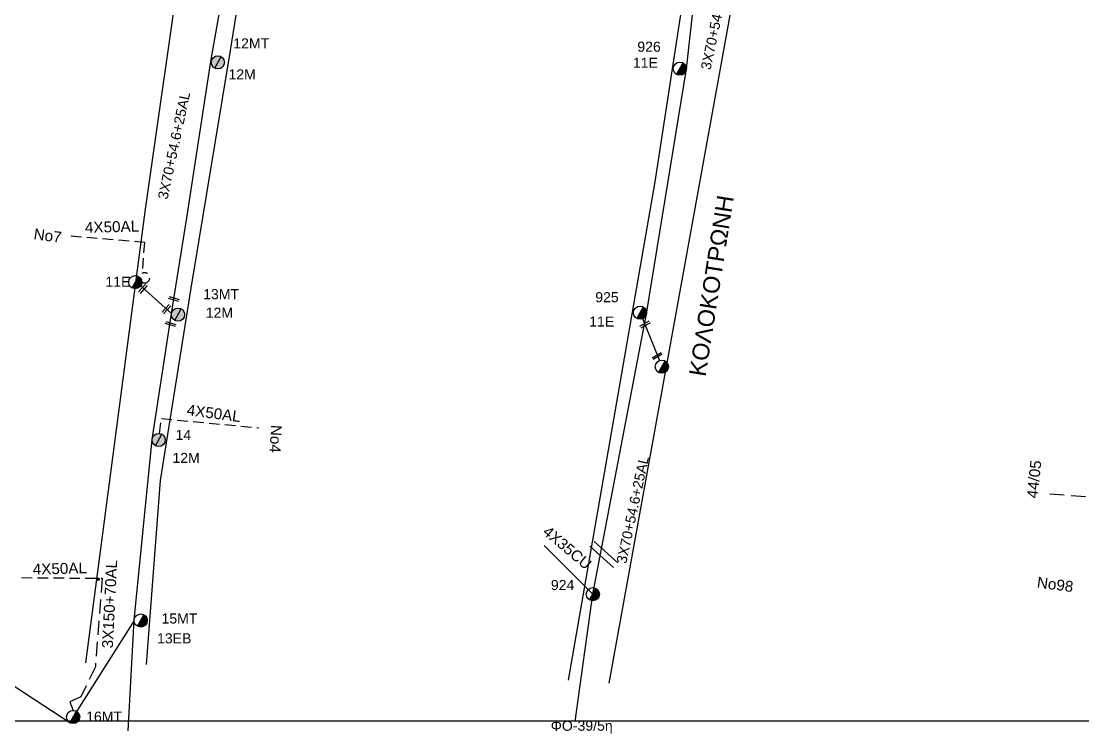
# Model space of a CAD drawing. Header units: millimetres. Extents: x 7453 to 9570, y 777 to 1872.
# Drawn here: x 8686.4 to 8876.3, y 776.9 to 904.5 of the extents above; entities that cross this region are included whole.
import ezdxf

# ---------------------------------------------------------------- set-up
doc = ezdxf.new("R2010")
doc.units = ezdxf.units.MM
doc.linetypes.add('DASHED', pattern=[19.05, 12.7, -6.35])
for name, color, linetype in [('Άγνωστα', 7, 'Continuous'), ('Γυμνά εναέρια ΧΤ (3Φ)   4x35CU', 7, 'Continuous'), ('Γυμνά εναέρια ΧΤ και ΦΟΠ (3Φ)   4x50+16AL', 7, 'Continuous'), ('Επιγραφές - Σχήματα', 7, 'Continuous'), ('Καλώδια ΧΤ   3x150+50AL', 7, 'DASHED'), ('Καλώδια ΧΤ   3x150+70AL', 7, 'DASHED'), ('Μηχανική τομή', 7, 'Continuous'), ('Στύλος Ξύλινος', 7, 'Continuous'), ('Στύλος Ξύλινος @ 1', 7, 'Continuous'), ('Στύλος ΦΜ', 7, 'Continuous'), ('Στύλος ΦΜ @ 1', 7, 'Continuous'), ('Συνδέσεις', 7, 'Continuous'), ('Συνεστραμμένα ΧΤ   3x70+54.6+25 AL', 7, 'SYN_LINE'), ('Τομή', 7, 'Continuous'), ('Υπόβαθρο ΔΕΗ', 7, 'Continuous'), ('Υπόγεια καλώδια Παροχών ΧΤ   4x50AL', 7, 'DASHED')]:
    doc.layers.add(name, color=color, linetype=linetype)
doc.styles.get("Standard").update_dxf_attribs({"font": 'ARIAL.TTF'})
doc.linetypes.add('SYN_LINE', pattern='A,0.5,-0.0001,["/\\/\\/\\/",Standard,S=0.1,R=0,X=0,Y=-0.05],-0.25', length=0.7501)

# ---------------------------------------------------------------- blocks, each defined once
blk = doc.blocks.new('ΥΠΑΡΧΩΝ ΤΣΙΜΕΝΤΕΝΙΟΣ ΣΤΥΛΟΣ')
at = {"layer": 'Στύλος ΦΜ'}
blk.add_hatch(color=7, dxfattribs=at).paths.add_polyline_path([(-1.29, -2.28, 0.574793), (2.62, 0, 0.268822), (1.3, 2.27)])
at = {"layer": 'Στύλος ΦΜ', "color": 7}
blk.add_line((-1.29, -2.28), (1.3, 2.27), dxfattribs=at)
blk.add_circle((0, 0), 2.62, dxfattribs=at)
at = {"layer": 'Στύλος ΦΜ', "flags": 4}
for tag, p in [('ΑΡΙΘΜΟΣ', (-4.68, 8.05)), ('ΤΥΠΟΣ', (-4.91, 3.03))]:
    blk.add_attdef(tag, p, '', height=4, dxfattribs=at)
blk = doc.blocks.new('ΥΠΑΡΧΩΝ ΞΥΛΙΝΟΣ ΣΤΥΛΟΣ')
at = {"layer": 'Στύλος Ξύλινος'}
h = blk.add_hatch(color=7, dxfattribs=at)
h.paths.add_polyline_path([(-2.62, 0, 0.270008), (-1.29, -2.28), (1.3, 2.27, 0.576266)])
h.paths.add_polyline_path([(-1.29, -2.28, 0.574793), (2.62, 0, 0.268822), (1.3, 2.27)])
at = {"layer": 'Στύλος Ξύλινος', "color": 7}
blk.add_line((-1.29, -2.28), (1.3, 2.27), dxfattribs=at)
blk.add_circle((0, 0), 2.62, dxfattribs=at)
at = {"layer": 'Στύλος Ξύλινος', "flags": 4}
for tag, p in [('ΑΡΙΘΜΟΣ', (-4.91, 8.6)), ('ΤΥΠΟΣ', (-4.85, 3.39))]:
    blk.add_attdef(tag, p, '', height=4, dxfattribs=at)
blk = doc.blocks.new('_ΣΥΝΔΕΣΗ')
at = {"layer": 'Συνδέσεις', "linetype": 'SYN_LINE', "ltscale": 40}
blk.add_hatch(color=256, dxfattribs=at).paths.add_polyline_path([(0.5, -0.01, 1), (-0.5, -0.01, 1)])
at = {"layer": 'Συνδέσεις'}
blk.add_circle((0, -0.01), 0.5, dxfattribs=at)
blk = doc.blocks.new('ΜΗΧΑΝΙΚΗ ΤΟΜΗ')
at = {"layer": 'Μηχανική τομή', "ltscale": 40}
for p, q in [((-1.89, 0.78), (1.89, 0.78)), ((1.89, 0), (-1.89, 0))]:
    blk.add_line(p, q, dxfattribs=at)
blk = doc.blocks.new('ΤΟΜΗ')
at = {"layer": 'Τομή', "ltscale": 40}
for p, q in [((-5.68, 0), (5.68, 0)), ((5.68, -2.33), (-5.68, -2.33))]:
    blk.add_line(p, q, dxfattribs=at)

msp = doc.modelspace()

# ---------------------------------------------------------------- linework, layer by layer
at = {"layer": 'Άγνωστα', "linetype": 'SYN_LINE', "ltscale": 10}
msp.add_lwpolyline([(8797.08, 852.32), (8800.55, 843.75)], dxfattribs=at)
at = {"layer": 'Άγνωστα', "color": 85}
msp.add_lwpolyline([(8706.58, 797.23), (8695.67, 779.95)], dxfattribs=at)
at = {"layer": 'Γυμνά εναέρια ΧΤ (3Φ)   4x35CU', "color": 62, "linetype": 'SYN_LINE', "ltscale": 15}
msp.add_lwpolyline([(8788.63, 801.92), (8779.96, 810.66)], dxfattribs=at)
at = {"layer": 'Γυμνά εναέρια ΧΤ (3Φ)   4x35CU', "color": 62, "linetype": 'SYN_LINE', "ltscale": 20}
msp.add_lwpolyline([(8785.46, 779.13), (8788.63, 801.92)], dxfattribs=at)
at = {"layer": 'Γυμνά εναέρια ΧΤ και ΦΟΠ (3Φ)   4x50+16AL', "color": 30}
msp.add_lwpolyline([(8695.09, 778.93), (8674.48, 792.31), (8647.13, 813.88), (8644.75, 815.42), (8644.72, 816.64), (8623.33, 833.32), (8588.24, 866.34)], dxfattribs=at)
at = {"layer": 'Επιγραφές - Σχήματα'}
msp.add_lwpolyline([(7491.72, 779.23), (9463.63, 779.23), (9463.63, 1862.62), (7491.72, 1862.62)], close=True, dxfattribs=at)
at = {"layer": 'Καλώδια ΧΤ   3x150+50AL', "color": 1, "ltscale": 0.2}
msp.add_lwpolyline([(8870.41, 819.92), (8893.94, 818.07), (8897.11, 839.46, -0.877041), (8896.24, 841.98, 2.941947)], format="xyb", dxfattribs=at)
at = {"layer": 'Καλώδια ΧΤ   3x150+70AL', "color": 30, "ltscale": 0.2}
msp.add_lwpolyline([(8700.79, 804.78), (8700.87, 804.78), (8699.65, 788.94), (8697.03, 783.57), (8695.09, 782.66), (8695.67, 781.13)], dxfattribs=at)
at = {"layer": 'Συνεστραμμένα ΧΤ   3x70+54.6+25 AL', "color": 85, "ltscale": 20}
msp.add_lwpolyline([(8705.49, 777.49), (8706.58, 797.29), (8709.81, 829.65), (8713.27, 852.16), (8716.02, 869.28), (8716.02, 869.28), (8720.29, 897.31), (8728.59, 944.3), (8742.32, 973.75)], dxfattribs=at)
at = {"layer": 'Συνεστραμμένα ΧΤ   3x70+54.6+25 AL', "color": 133, "ltscale": 20}
msp.add_lwpolyline([(8788.63, 801.92), (8798.24, 852.1), (8805.38, 896), (8809.7, 934.62), (8812.21, 962.85)], dxfattribs=at)
at = {"layer": 'Συνεστραμμένα ΧΤ   3x70+54.6+25 AL', "color": 85, "ltscale": 11}
msp.add_lwpolyline([(8706.86, 857.92), (8713.28, 852.17)], dxfattribs=at)
at = {"layer": 'Υπόβαθρο ΔΕΗ'}
for points in [[(8683.07, 788.62), (8613.32, 844.95, -0.280721), (8601.5, 877.92), (8627.1, 980.28), (8659.17, 1109.81, -0.399781), (8674.07, 1119.3), (8733.84, 1111.87, -0.380512), (8741.71, 1102.89), (8708.57, 870.88), (8708.57, 870.88), (8697.87, 789.66)], [(8708.8, 789.36), (8711.28, 822.31), (8716.77, 856.74), (8723.83, 899.28), (8723.83, 899.28), (8732.26, 952.17, -0.453982), (8750.18, 964.25), (8797.18, 955.41, -0.417105), (8809.18, 937.66), (8799.74, 875.75), (8784.2, 786.54)], [(8885.95, 787.31), (8897.79, 858.23), (8903.94, 899.72, 0.361119), (8895.37, 910.7), (8827.81, 923.03, 0.393179), (8813.64, 908.19), (8791.51, 786)]]:
    msp.add_lwpolyline(points, format="xyb", dxfattribs=at)
at = {"layer": 'Υπόγεια καλώδια Παροχών ΧΤ   4x50AL', "color": 85, "ltscale": 0.15}
msp.add_lwpolyline([(8695.25, 866.07), (8708.43, 864.96), (8707.98, 859.33, -1.845697), (8707.97, 857.8, -0.038864)], format="xyb", dxfattribs=at)
msp.add_lwpolyline([(8711.1, 830.71), (8711.45, 833.38), (8728.9, 831.71)], dxfattribs=at)
at = {"layer": 'Υπόγεια καλώδια Παροχών ΧΤ   4x50AL', "color": 30, "ltscale": 0.15}
msp.add_lwpolyline([(8686.42, 804.9), (8700.79, 804.78)], dxfattribs=at)

# ---------------------------------------------------------------- block references
at = {"layer": 'Μηχανική τομή'}
for p, xscale, yscale, zscale, rotation in [((8708.28, 856.48), 0.4999999999999837, 0.4999999999999837, 0.4999999999999837, 48.21657112399127), ((8713.64, 854.59), 0.4999999999999524, 0.4999999999999524, 0.4999999999999524, 343.9074802817325), ((8712.49, 852.84), 0.5000000000000027, 0.5000000000000027, 0.5000000000000027, 48.21657112398883), ((8713.05, 850.12), 0.4999999999998432, 0.4999999999998432, 0.4999999999998432, 343.9074802817289), ((8797.87, 850.38), 0.4999999999998523, 0.4999999999998523, 0.4999999999998523, 210.3126496479097), ((8800.05, 844.73), 0.4999999999999505, 0.4999999999999505, 0.4999999999999505, 210.3126496479031)]:
    msp.add_blockref('ΜΗΧΑΝΙΚΗ ΤΟΜΗ', p, dxfattribs=dict(at, xscale=xscale, yscale=yscale, zscale=zscale, rotation=rotation))
at = {"layer": 'Στύλος Ξύλινος @ 1', "ltscale": 40}
ref = msp.add_blockref('ΥΠΑΡΧΩΝ ΞΥΛΙΝΟΣ ΣΤΥΛΟΣ', (8721.57, 897.14), dxfattribs=dict(at, xscale=0.4499999999998181, yscale=0.4499999999998181, zscale=0.4499999999998181))
ref.add_attrib('ΤΥΠΟΣ', '12Μ', (8723.46, 894.09), dxfattribs={"layer": 'Στύλος Ξύλινος', "height": 1.8, "flags": 4})
ref.add_attrib('ΑΡΙΘΜΟΣ', '12ΜΤ', (8724.32, 899.64), dxfattribs={"layer": 'Στύλος Ξύλινος', "height": 1.8, "flags": 4})
ref = msp.add_blockref('ΥΠΑΡΧΩΝ ΞΥΛΙΝΟΣ ΣΤΥΛΟΣ', (8714.44, 851.98), dxfattribs=dict(at, xscale=0.4499999999998181, yscale=0.4499999999998181, zscale=0.4499999999998181))
ref.add_attrib('ΤΥΠΟΣ', '12Μ', (8719.39, 851.42), dxfattribs={"layer": 'Στύλος Ξύλινος', "height": 1.8, "flags": 4})
ref.add_attrib('ΑΡΙΘΜΟΣ', '13ΜΤ', (8718.93, 854.74), dxfattribs={"layer": 'Στύλος Ξύλινος', "height": 1.8, "flags": 4})
ref = msp.add_blockref('ΥΠΑΡΧΩΝ ΞΥΛΙΝΟΣ ΣΤΥΛΟΣ', (8710.98, 829.54), dxfattribs=dict(at, xscale=0.4499999999998181, yscale=0.4499999999998181, zscale=0.4499999999998181))
ref.add_attrib('ΤΥΠΟΣ', '12Μ', (8713.43, 825.43), dxfattribs={"layer": 'Στύλος Ξύλινος', "height": 1.8, "flags": 4})
ref.add_attrib('ΑΡΙΘΜΟΣ', '14', (8714, 829.55), dxfattribs={"layer": 'Στύλος Ξύλινος', "height": 1.8, "flags": 4})
at = {"layer": 'Στύλος ΦΜ @ 1', "ltscale": 40}
ref = msp.add_blockref('ΥΠΑΡΧΩΝ ΤΣΙΜΕΝΤΕΝΙΟΣ ΣΤΥΛΟΣ', (8804.2, 896), dxfattribs=dict(at, xscale=0.4499999999998181, yscale=0.4499999999998181, zscale=0.4499999999998181))
ref.add_attrib('ΤΥΠΟΣ', '11Ε', (8795.79, 896.16), dxfattribs={"layer": 'Στύλος ΦΜ', "height": 1.8, "flags": 4})
ref.add_attrib('ΑΡΙΘΜΟΣ', '926', (8796.6, 899.04), dxfattribs={"layer": 'Στύλος ΦΜ', "height": 1.8, "flags": 4})
ref = msp.add_blockref('ΥΠΑΡΧΩΝ ΤΣΙΜΕΝΤΕΝΙΟΣ ΣΤΥΛΟΣ', (8706.79, 857.8), dxfattribs=dict(at, xscale=0.4499999999998181, yscale=0.4499999999998181, zscale=0.4499999999998181))
ref.add_attrib('ΤΥΠΟΣ', '11E', (8701.44, 856.96), dxfattribs={"layer": 'Στύλος ΦΜ', "height": 1.8, "flags": 4})
ref = msp.add_blockref('ΥΠΑΡΧΩΝ ΤΣΙΜΕΝΤΕΝΙΟΣ ΣΤΥΛΟΣ', (8797.08, 852.32), dxfattribs=dict(at, xscale=0.4499999999998181, yscale=0.4499999999998181, zscale=0.4499999999998181))
ref.add_attrib('ΤΥΠΟΣ', '11Ε', (8787.98, 849.84), dxfattribs={"layer": 'Στύλος ΦΜ', "height": 1.8, "flags": 4})
ref.add_attrib('ΑΡΙΘΜΟΣ', '925', (8789.07, 854.2), dxfattribs={"layer": 'Στύλος ΦΜ', "height": 1.8, "flags": 4})
at = {"layer": 'Στύλος ΦΜ @ 1', "ltscale": 40, "xscale": 0.4499999999998181, "yscale": 0.4499999999998181, "zscale": 0.4499999999998181}
msp.add_blockref('ΥΠΑΡΧΩΝ ΤΣΙΜΕΝΤΕΝΙΟΣ ΣΤΥΛΟΣ', (8800.99, 842.66), dxfattribs=at)
at = {"layer": 'Στύλος ΦΜ @ 1', "ltscale": 40}
ref = msp.add_blockref('ΥΠΑΡΧΩΝ ΤΣΙΜΕΝΤΕΝΙΟΣ ΣΤΥΛΟΣ', (8788.63, 801.92), dxfattribs=dict(at, xscale=0.4499999999998181, yscale=0.4499999999998181, zscale=0.4499999999998181))
ref.add_attrib('ΑΡΙΘΜΟΣ', '924', (8781.13, 802.67), dxfattribs={"layer": 'Στύλος ΦΜ', "height": 1.8, "flags": 4})
ref = msp.add_blockref('ΥΠΑΡΧΩΝ ΤΣΙΜΕΝΤΕΝΙΟΣ ΣΤΥΛΟΣ', (8707.76, 797.23), dxfattribs=dict(at, xscale=0.4499999999998181, yscale=0.4499999999998181, zscale=0.4499999999998181))
ref.add_attrib('ΤΥΠΟΣ', '13ΕΒ', (8710.68, 793.13), dxfattribs={"layer": 'Στύλος ΦΜ', "height": 1.8, "flags": 4})
ref.add_attrib('ΑΡΙΘΜΟΣ', '15ΜΤ', (8711.48, 796.68), dxfattribs={"layer": 'Στύλος ΦΜ', "height": 1.8, "flags": 4})
ref = msp.add_blockref('ΥΠΑΡΧΩΝ ΤΣΙΜΕΝΤΕΝΙΟΣ ΣΤΥΛΟΣ', (8695.67, 779.95), dxfattribs=dict(at, xscale=0.4499999999998181, yscale=0.4499999999998181, zscale=0.4499999999998181))
ref.add_attrib('ΑΡΙΘΜΟΣ', '16ΜΤ', (8698, 779.11), dxfattribs={"layer": 'Στύλος ΦΜ', "height": 1.8, "flags": 4})
at = {"layer": 'Συνδέσεις', "xscale": 0.4499999999998181, "yscale": 0.4499999999998181, "zscale": 0.4499999999998181}
msp.add_blockref('_ΣΥΝΔΕΣΗ', (8700.13, 804.62), dxfattribs=at)
at = {"layer": 'Τομή', "xscale": 0.4999999999996959, "yscale": 0.4999999999996959, "zscale": 0.4999999999996959, "rotation": 137.7571192175419}
msp.add_blockref('ΤΟΜΗ', (8790.22, 808.6), dxfattribs=at)

# ---------------------------------------------------------------- texts
at = {"layer": 'Γυμνά εναέρια ΧΤ (3Φ)   4x35CU', "insert": (8780.77, 814.32), "char_height": 1.8, "width": 23.5192, "attachment_point": 1, "rotation": 319.7947}
msp.add_mtext('{\\H1.083x;4X35CU}', dxfattribs=at)
at = {"layer": 'Επιγραφές - Σχήματα', "attachment_point": 1}
for s, insert, char_height, width, rotation in [('KΟΛΟΚΟΤΡΩΝΗ', (8805.82, 841.23), 3, 52.0529, 81.027), ('{\\H1.083x;No7}', (8688.78, 867.42), 1.8, 23.5192, 352.477), ('{\\H1.083x;No4}', (8733.01, 832.18), 1.8, 23.5192, 267.2706), ('{\\H1.083x;44/05}', (8866.25, 819.21), 1.8, 23.5192, 84.2315), ('{\\H1.083x;No98}', (8868.25, 805.07), 1.8, 23.5192, 352.477)]:
    msp.add_mtext(s, dxfattribs=dict(at, insert=insert, char_height=char_height, width=width, rotation=rotation))
at = {"layer": 'Επιγραφές - Σχήματα', "insert": (8781.1, 779.28), "char_height": 1.8, "width": 36.4294, "attachment_point": 1}
msp.add_mtext('ΦΟ-39/5η', dxfattribs=at)
at = {"layer": 'Καλώδια ΧΤ   3x150+70AL', "insert": (8700.82, 792.3), "char_height": 1.8, "width": 23.5192, "attachment_point": 1, "rotation": 87.1397}
msp.add_mtext('{\\H1.083x;3X150+70AL}', dxfattribs=at)
at = {"layer": 'Συνεστραμμένα ΧΤ   3x70+54.6+25 AL', "char_height": 1.8, "width": 16.2172, "attachment_point": 1, "rotation": 77.9633}
for insert in [(8807.92, 896.05), (8710.79, 872.87), (8792.85, 807.67)]:
    msp.add_mtext('3X70+54.6+25AL', dxfattribs=dict(at, insert=insert))
at = {"layer": 'Υπόγεια καλώδια Παροχών ΧΤ   4x50AL', "char_height": 1.8, "width": 23.5192, "attachment_point": 1}
for insert, rotation in [((8697.76, 868.55), 1.535), ((8716.17, 835.93), 352.477), ((8688.42, 807.37), 1.535)]:
    msp.add_mtext('{\\H1.083x;4X50AL}', dxfattribs=dict(at, insert=insert, rotation=rotation))

doc.saveas('drawing.dxf')
